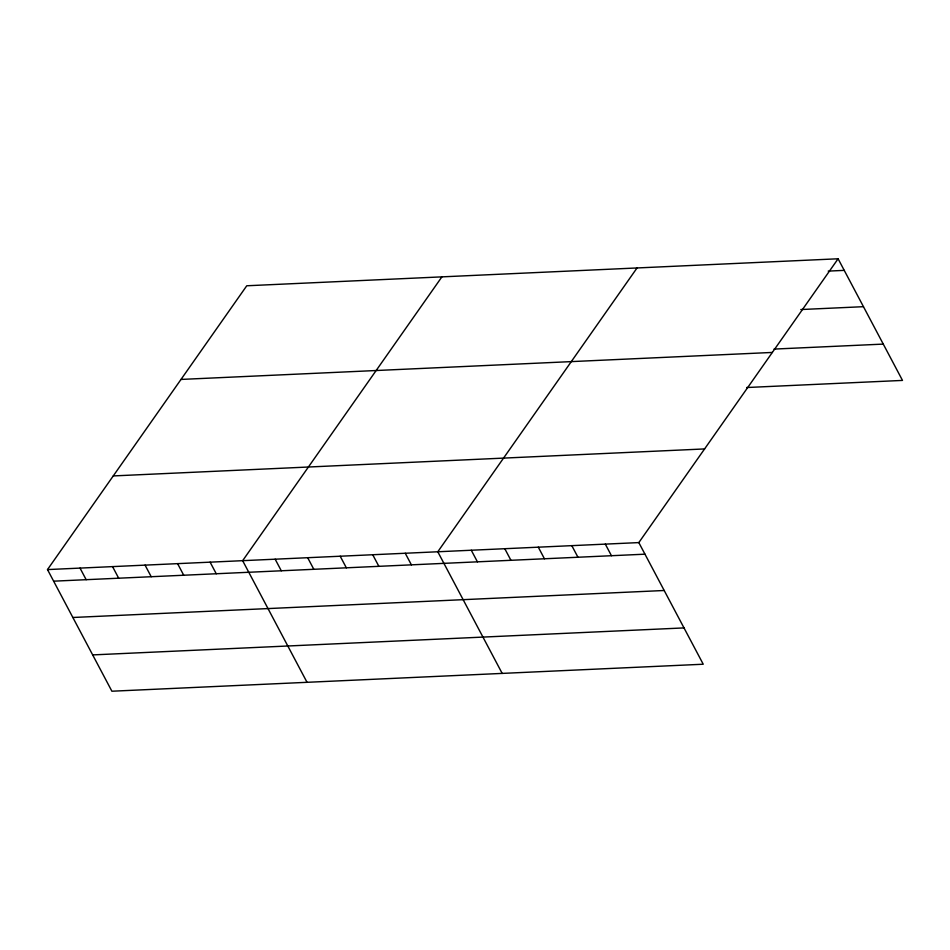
<?xml version="1.0" encoding="UTF-8"?>
<svg xmlns="http://www.w3.org/2000/svg" width="950" height="950" viewBox="0 0 950 950"><rect width="100%" height="100%" fill="white"/><g stroke="black" fill="none" stroke-linecap="round" stroke-linejoin="round"><path stroke-width="1.43" d="M838.102 258.78L638.828 542.592L703.238 664.228L111.898 691.22L47.5 569.584L246.763 285.772L838.102 258.78L902.5 380.416L746.617 387.529M441.904 276.866L242.642 560.678L307.04 682.314M637.046 267.959L437.784 551.772L502.182 673.408M828.21 271.106L844.229 270.37M800.814 309.546L863.467 306.684M774.001 349.089L883.274 344.102M181.011 379.43L772.338 352.438M113.264 475.926L704.591 448.934M47.5 569.584L638.828 542.592M53.639 581.174L644.967 554.183M72.865 617.488L664.193 590.496M92.673 654.906L684.012 627.914M605.316 544.124L611.456 555.714M571.817 545.656L577.956 557.246M538.306 547.176L544.445 558.778M504.794 548.708L510.934 560.31M471.283 550.24L477.423 561.83M405.258 553.256L411.397 564.846M372.733 554.741L378.872 566.331M340.207 556.225L346.346 567.815M307.681 557.709L313.821 569.299M275.168 559.194L281.295 570.784M210.116 562.163L216.256 573.753M177.591 563.647L183.73 575.237M145.065 565.131L151.204 576.721M112.551 566.616L118.679 578.206M80.026 568.1L86.165 579.69"/></g></svg>
